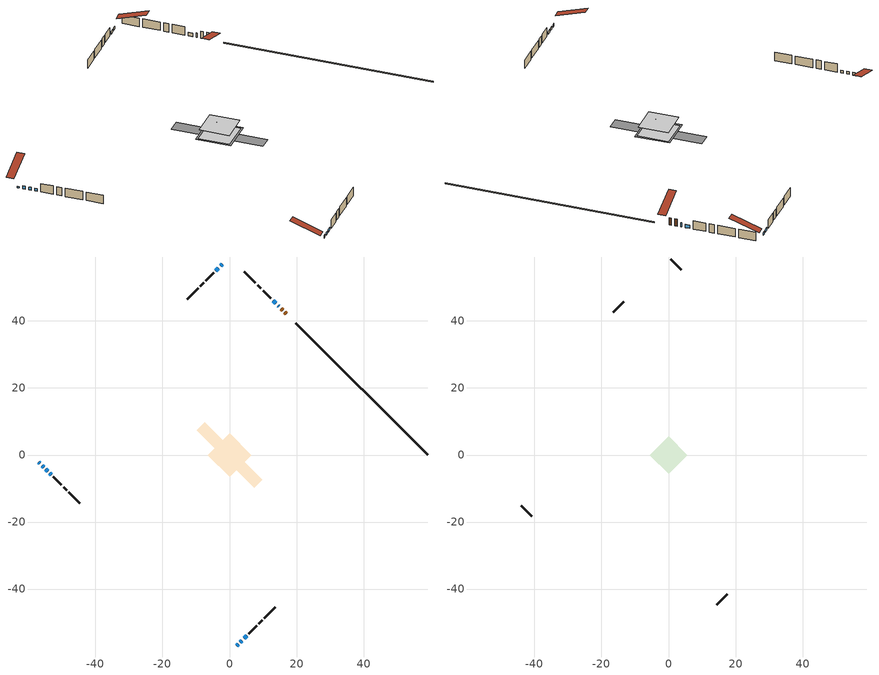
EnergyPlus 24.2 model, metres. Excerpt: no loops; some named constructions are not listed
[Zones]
conditioned space
 floor adiabatic (Floor3 construction): -6.54,0 0,6.54 6.54,0 0,-6.54 z0.3
 floor adiabatic (AdiabaticFloorConstruction): -5.83,0 0,5.83 5.83,0 0,-5.83 z0.3
 floor foundation (Slab1 construction): -9.84,7.35 -7.35,9.84 9.84,-7.35 7.35,-9.84 z0
 wall outside (AdiabaticWallConstruction 1): 16.92,42.16 16.47,42.61 / 15.82,43.26 15.42,43.66 z0.3:2.33
 wall outside (AdiabaticWallConstruction): 2.15,-56.93 2.55,-56.53 / 3.2,-55.88 3.69,-55.39 z0.3:1.12; 14.76,44.32 14.5,44.58 z0.3:1.52; -56.93,-2.15 -56.55,-2.53 z0.3:0.63; -55.89,-3.19 -55.42,-3.66 / -54.77,-4.31 -54.3,-4.78 / -53.64,-5.43 -53.17,-5.91 / -3.29,55.79 -4.09,54.99 / 4.35,-54.73 5.14,-53.94 z0.3:1.09; 13.84,45.24 13.01,46.07 z0.3:1.24; -2.15,56.93 -2.64,56.44 z0.3:1.06
 wall outside (Wall1 construction): 5.79,-53.29 8.14,-50.93 / -52.52,-6.56 -50.17,-8.91 / -4.74,54.34 -7.09,51.99 / 12.36,46.72 10.01,49.07 z0.3:2.74
 wall outside (Wall2 construction): 8.8,-50.28 9.77,-49.31 / -49.51,-9.57 -48.55,-10.53 / -7.75,51.33 -8.71,50.37 / 9.35,49.73 8.39,50.69 z0.3:2.74
 wall outside (Wall3 construction): 10.42,-48.66 13.69,-45.39 / -47.89,-11.19 -44.63,-14.45 / -9.37,49.71 -12.63,46.45 / 7.73,51.35 4.47,54.61 z0.3:2.74
 wall foundation (FoundationWall1 construction): 59.08,0 19.72,39.35 z0:0.3
 window (WindowConstruction 9): 2.15,-56.93 2.55,-56.53 z0.3:1.11
 window (WindowConstruction 8): 3.2,-55.88 3.69,-55.39 z0.3:1.11
 window (WindowConstruction 10): 14.76,44.32 14.5,44.58 z0.3:1.52
 window (WindowConstruction): -56.93,-2.15 -56.55,-2.53 z0.3:0.63
 window (WindowConstruction 1): -55.89,-3.19 -55.42,-3.65 z0.3:1.09
 window (WindowConstruction 2): -54.77,-4.31 -54.3,-4.78 z0.3:1.09
 window (WindowConstruction 3): -53.64,-5.44 -53.18,-5.9 z0.3:1.09
 window (WindowConstruction 4): 13.84,45.24 13.01,46.07 z0.3:1.24
 window (WindowConstruction 5): -2.15,56.93 -2.64,56.44 z0.3:1.06
 window (WindowConstruction 6): -3.29,55.79 -4.09,54.99 z0.3:1.09
 window (WindowConstruction 7): 4.35,-54.73 5.14,-53.94 z0.3:1.09
 door (Door): 16.92,42.16 16.47,42.61 z0.3:2.33
 door (Door 1): 15.82,43.26 15.42,43.66 z0.3:2.33
 ceiling adiabatic (AdiabaticFloorConstruction): 0,-5.83 5.83,0 0,5.83 -5.83,0 z0.3
attic - vented
 floor to conditioned space (Floor1 construction Reversed): -5.6,0 0,5.6 5.6,0 0,-5.6 z2.74
 floor to conditioned space (Floor2 construction Reversed): -1.6,0 0,1.6 1.6,0 0,-1.6 z2.74
 wall outside (Wall4 construction): 14.34,-44.74 17.49,-41.59 / -43.97,-15.11 -40.82,-18.26 / -13.29,45.79 -16.44,42.64 / 3.81,55.27 0.66,58.42 z0.3:2.74
 roof outside (Roof1 construction): 1.5,-57.58,2.74 -4.18,-51.91,5.41 -5.68,-53.4,5.41 0,-59.08,2.74; -57.58,-1.5,2.74 -51.91,4.18,5.41 -53.4,5.68,5.41 -59.08,0,2.74; -1.5,57.58,2.74 4.18,51.91,5.41 5.68,53.4,5.41 0,59.08,2.74; 17.57,41.51,2.74 11.9,35.83,5.41 13.39,34.34,5.41 19.07,40.01,2.74
[Material] Roughness=Rough; Thermal Absorptance=0.9
Name | Thickness {m} | Conductivity {W/m-K} | Density {kg/m3} | Specific Heat {J/kg-K} | Solar Absorptance | Visible Absorptance
ceiling loosefill ins | 0.0846667 | 0.0480833 | 16.02 | 1046.75 | 0.7 | 0.7
ceiling stud and cavity | 0.1397 | 0.10635 | 65.682 | 1177.47 | 0.7 | 0.7
ceiling stud and cavity 1 | 0.1397 | 0.10898 | 65.682 | 1177.47 | 0.7 | 0.7
gypsum board | 0.0127 | 0.160291 | 801 | 837.4 | 0.6 | 0.6
[Construction]
Floor1 construction: ceiling loosefill ins, ceiling stud and cavity, gypsum board
Floor2 construction: ceiling loosefill ins, ceiling stud and cavity 1, gypsum board
[Schedule:Day:Interval]
interior lighting schedule day: No, 01:00, 0.108182, 04:00, 0.0901515, 05:00, 0.0991667, 06:00, 0.162273, 07:00, 0.270455, 08:00, 0.342576, 10:00, 0.369621, 11:00, 0.351591, 12:00, 0.333561, 13:00, 0.324545, 14:00, 0.31553, 15:00, 0.333561, 16:00, 0.369621, 17:00, 0.450758, 18:00, 0.585985, 19:00, 0.775303, 20:00, 0.955606, 21:00, 0.991667, 22:00, 0.712197, 23:00, 0.360606, 24:00, 0.162273
interior lighting schedule day 1: No, 01:00, 0.100909, 04:00, 0.0840909, 05:00, 0.0925, 06:00, 0.151364, 07:00, 0.252273, 08:00, 0.319545, 10:00, 0.344773, 11:00, 0.327955, 12:00, 0.311136, 13:00, 0.302727, 14:00, 0.294318, 15:00, 0.311136, 16:00, 0.344773, 17:00, 0.420455, 18:00, 0.546591, 19:00, 0.723182, 20:00, 0.891364, 21:00, 0.925, 22:00, 0.664318, 23:00, 0.336364, 24:00, 0.151364
interior lighting schedule day 2: No, 01:00, 0.0927273, 04:00, 0.0772727, 05:00, 0.085, 06:00, 0.139091, 07:00, 0.231818, 08:00, 0.293636, 10:00, 0.316818, 11:00, 0.301364, 12:00, 0.285909, 13:00, 0.278182, 14:00, 0.270455, 15:00, 0.285909, 16:00, 0.316818, 17:00, 0.386364, 18:00, 0.502273, 19:00, 0.664545, 20:00, 0.819091, 21:00, 0.85, 22:00, 0.610455, 23:00, 0.309091, 24:00, 0.139091
interior lighting schedule day 3: No, 01:00, 0.0845455, 04:00, 0.0704545, 05:00, 0.0775, 06:00, 0.126818, 07:00, 0.211364, 08:00, 0.267727, 10:00, 0.288864, 11:00, 0.274773, 12:00, 0.260682, 13:00, 0.253636, 14:00, 0.246591, 15:00, 0.260682, 16:00, 0.288864, 17:00, 0.352273, 18:00, 0.457955, 19:00, 0.605909, 20:00, 0.746818, 21:00, 0.775, 22:00, 0.556591, 23:00, 0.281818, 24:00, 0.126818
interior lighting schedule day 4: No, 01:00, 0.0763636, 04:00, 0.0636364, 05:00, 0.07, 06:00, 0.114545, 07:00, 0.190909, 08:00, 0.241818, 10:00, 0.260909, 11:00, 0.248182, 12:00, 0.235455, 13:00, 0.229091, 14:00, 0.222727, 15:00, 0.235455, 16:00, 0.260909, 17:00, 0.318182, 18:00, 0.413636, 19:00, 0.547273, 20:00, 0.674545, 21:00, 0.7, 22:00, 0.502727, 23:00, 0.254545, 24:00, 0.114545
interior lighting schedule day 5: No, 01:00, 0.0727273, 04:00, 0.0606061, 05:00, 0.0666667, 06:00, 0.109091, 07:00, 0.181818, 08:00, 0.230303, 10:00, 0.248485, 11:00, 0.236364, 12:00, 0.224242, 13:00, 0.218182, 14:00, 0.212121, 15:00, 0.224242, 16:00, 0.248485, 17:00, 0.30303, 18:00, 0.393939, 19:00, 0.521212, 20:00, 0.642424, 21:00, 0.666667, 22:00, 0.478788, 23:00, 0.242424, 24:00, 0.109091
interior lighting schedule day 6: No, 01:00, 0.0745455, 04:00, 0.0621212, 05:00, 0.0683333, 06:00, 0.111818, 07:00, 0.186364, 08:00, 0.236061, 10:00, 0.254697, 11:00, 0.242273, 12:00, 0.229848, 13:00, 0.223636, 14:00, 0.217424, 15:00, 0.229848, 16:00, 0.254697, 17:00, 0.310606, 18:00, 0.403788, 19:00, 0.534242, 20:00, 0.658485, 21:00, 0.683333, 22:00, 0.490758, 23:00, 0.248485, 24:00, 0.111818
interior lighting schedule day 7: No, 01:00, 0.08, 04:00, 0.0666667, 05:00, 0.0733333, 06:00, 0.12, 07:00, 0.2, 08:00, 0.253333, 10:00, 0.273333, 11:00, 0.26, 12:00, 0.246667, 13:00, 0.24, 14:00, 0.233333, 15:00, 0.246667, 16:00, 0.273333, 17:00, 0.333333, 18:00, 0.433333, 19:00, 0.573333, 20:00, 0.706667, 21:00, 0.733333, 22:00, 0.526667, 23:00, 0.266667, 24:00, 0.12
interior lighting schedule day 8: No, 01:00, 0.0890909, 04:00, 0.0742424, 05:00, 0.0816667, 06:00, 0.133636, 07:00, 0.222727, 08:00, 0.282121, 10:00, 0.304394, 11:00, 0.289545, 12:00, 0.274697, 13:00, 0.267273, 14:00, 0.259848, 15:00, 0.274697, 16:00, 0.304394, 17:00, 0.371212, 18:00, 0.482576, 19:00, 0.638485, 20:00, 0.78697, 21:00, 0.816667, 22:00, 0.586515, 23:00, 0.29697, 24:00, 0.133636
interior lighting schedule day 9: No, 01:00, 0.0972727, 04:00, 0.0810606, 05:00, 0.0891667, 06:00, 0.145909, 07:00, 0.243182, 08:00, 0.30803, 10:00, 0.332348, 11:00, 0.316136, 12:00, 0.299924, 13:00, 0.291818, 14:00, 0.283712, 15:00, 0.299924, 16:00, 0.332348, 17:00, 0.405303, 18:00, 0.526894, 19:00, 0.697121, 20:00, 0.859242, 21:00, 0.891667, 22:00, 0.640379, 23:00, 0.324242, 24:00, 0.145909
interior lighting schedule day 10: No, 01:00, 0.105455, 04:00, 0.0878788, 05:00, 0.0966667, 06:00, 0.158182, 07:00, 0.263636, 08:00, 0.333939, 10:00, 0.360303, 11:00, 0.342727, 12:00, 0.325152, 13:00, 0.316364, 14:00, 0.307576, 15:00, 0.325152, 16:00, 0.360303, 17:00, 0.439394, 18:00, 0.571212, 19:00, 0.755758, 20:00, 0.931515, 21:00, 0.966667, 22:00, 0.694242, 23:00, 0.351515, 24:00, 0.158182
interior lighting schedule day 11: No, 01:00, 0.109091, 04:00, 0.0909091, 05:00, 0.1, 06:00, 0.163636, 07:00, 0.272727, 08:00, 0.345455, 10:00, 0.372727, 11:00, 0.354545, 12:00, 0.336364, 13:00, 0.327273, 14:00, 0.318182, 15:00, 0.336364, 16:00, 0.372727, 17:00, 0.454545, 18:00, 0.590909, 19:00, 0.781818, 20:00, 0.963636, 21:00, 1, 22:00, 0.718182, 23:00, 0.363636, 24:00, 0.163636
interior lighting schedule default day; occupants schedule default day; clothes dryer schedule default day; cooking range schedule default day; misc plug loads schedule default day; general water use schedule default day; heating setpoint default day; cooling setpoint default day; clothes dryer exhaust 0 schedule default day; cooling season schedule day; cooling season schedule day 2; cooling season schedule default day; exterior lighting schedule default day; natural vent schedule default day: No, 24:00, 0
occupants schedule day: No, 05:00, 0.426829, 06:00, 0.719512, 07:00, 1, 08:00, 0.670732, 09:00, 0.329268, 14:00, 0.170732, 15:00, 0.231707, 16:00, 0.329268, 17:00, 0.5, 18:00, 0.670732, 19:00, 0.829268, 21:00, 1, 22:00, 0.853659, 23:00, 0.646341, 24:00, 0.426829
clothes dryer schedule day; clothes dryer exhaust 0 schedule day: No, 01:00, 0.123457, 02:00, 0.0740741, 03:00, 0.0493827, 04:00, 0.0246914, 05:00, 0.0493827, 06:00, 0.0740741, 07:00, 0.197531, 08:00, 0.395062, 09:00, 0.592593, 10:00, 0.839506, 11:00, 0.962963, 12:00, 1, 13:00, 0.91358, 14:00, 0.82716, 15:00, 0.716049, 16:00, 0.753086, 17:00, 0.679012, 18:00, 0.666667, 20:00, 0.62963, 21:00, 0.641975, 22:00, 0.666667, 23:00, 0.54321, 24:00, 0.296296
cooking range schedule day: No, 05:00, 0.0597015, 06:00, 0.11194, 07:00, 0.171642, 08:00, 0.291045, 11:00, 0.343284, 12:00, 0.402985, 13:00, 0.462687, 14:00, 0.343284, 15:00, 0.291045, 16:00, 0.402985, 17:00, 0.567164, 18:00, 1, 19:00, 0.850746, 20:00, 0.432836, 21:00, 0.291045, 22:00, 0.231343, 23:00, 0.171642, 24:00, 0.11194
misc plug loads schedule day: No, 06:00, 0.705882, 07:00, 0.745098, 08:00, 0.803922, 15:00, 0.823529, 16:00, 0.862745, 17:00, 0.921569, 18:00, 0.980392, 19:00, 1, 20:00, 0.980392, 21:00, 0.941176, 22:00, 0.862745, 23:00, 0.784314, 24:00, 0.72549
general water use schedule day: No, 01:00, 0.315068, 03:00, 0.287671, 04:00, 0.342466, 05:00, 0.369863, 06:00, 0.520548, 07:00, 0.60274, 08:00, 0.534247, 10:00, 0.506849, 11:00, 0.465753, 14:00, 0.479452, 15:00, 0.534247, 16:00, 0.589041, 17:00, 0.69863, 18:00, 0.876712, 19:00, 0.890411, 20:00, 0.986301, 21:00, 1, 22:00, 0.863014, 23:00, 0.616438, 24:00, 0.465753
heating setpoint day: No, 07:00, 18, 23:00, 21, 24:00, 18
cooling setpoint day: No, 24:00, 25
cooling season schedule day 1: No, 24:00, 1
exterior lighting schedule day: No, 01:00, 0.566667, 03:00, 0.524167, 05:00, 0.495833, 06:00, 0.5525, 07:00, 0.623333, 08:00, 0.580833, 09:00, 0.439167, 10:00, 0.354167, 12:00, 0.34, 13:00, 0.354167, 14:00, 0.396667, 15:00, 0.425, 16:00, 0.495833, 17:00, 0.623333, 18:00, 0.793333, 19:00, 0.906667, 20:00, 0.963333, 21:00, 0.991667, 22:00, 0.920833, 23:00, 0.793333, 24:00, 0.665833
exterior lighting schedule day 1: No, 01:00, 0.528571, 03:00, 0.488929, 05:00, 0.4625, 06:00, 0.515357, 07:00, 0.581429, 08:00, 0.541786, 09:00, 0.409643, 10:00, 0.330357, 12:00, 0.317143, 13:00, 0.330357, 14:00, 0.37, 15:00, 0.396429, 16:00, 0.4625, 17:00, 0.581429, 18:00, 0.74, 19:00, 0.845714, 20:00, 0.898571, 21:00, 0.925, 22:00, 0.858929, 23:00, 0.74, 24:00, 0.621071
exterior lighting schedule day 10: No, 01:00, 0.552381, 03:00, 0.510952, 05:00, 0.483333, 06:00, 0.538571, 07:00, 0.607619, 08:00, 0.56619, 09:00, 0.428095, 10:00, 0.345238, 12:00, 0.331429, 13:00, 0.345238, 14:00, 0.386667, 15:00, 0.414286, 16:00, 0.483333, 17:00, 0.607619, 18:00, 0.773333, 19:00, 0.88381, 20:00, 0.939048, 21:00, 0.966667, 22:00, 0.897619, 23:00, 0.773333, 24:00, 0.649048
exterior lighting schedule day 11: No, 01:00, 0.571429, 03:00, 0.528571, 05:00, 0.5, 06:00, 0.557143, 07:00, 0.628571, 08:00, 0.585714, 09:00, 0.442857, 10:00, 0.357143, 12:00, 0.342857, 13:00, 0.357143, 14:00, 0.4, 15:00, 0.428571, 16:00, 0.5, 17:00, 0.628571, 18:00, 0.8, 19:00, 0.914286, 20:00, 0.971429, 21:00, 1, 22:00, 0.928571, 23:00, 0.8, 24:00, 0.671429
exterior lighting schedule day 2: No, 01:00, 0.485714, 03:00, 0.449286, 05:00, 0.425, 06:00, 0.473571, 07:00, 0.534286, 08:00, 0.497857, 09:00, 0.376429, 10:00, 0.303571, 12:00, 0.291429, 13:00, 0.303571, 14:00, 0.34, 15:00, 0.364286, 16:00, 0.425, 17:00, 0.534286, 18:00, 0.68, 19:00, 0.777143, 20:00, 0.825714, 21:00, 0.85, 22:00, 0.789286, 23:00, 0.68, 24:00, 0.570714
exterior lighting schedule day 3: No, 01:00, 0.442857, 03:00, 0.409643, 05:00, 0.3875, 06:00, 0.431786, 07:00, 0.487143, 08:00, 0.453929, 09:00, 0.343214, 10:00, 0.276786, 12:00, 0.265714, 13:00, 0.276786, 14:00, 0.31, 15:00, 0.332143, 16:00, 0.3875, 17:00, 0.487143, 18:00, 0.62, 19:00, 0.708571, 20:00, 0.752857, 21:00, 0.775, 22:00, 0.719643, 23:00, 0.62, 24:00, 0.520357
exterior lighting schedule day 4: No, 01:00, 0.4, 03:00, 0.37, 05:00, 0.35, 06:00, 0.39, 07:00, 0.44, 08:00, 0.41, 09:00, 0.31, 10:00, 0.25, 12:00, 0.24, 13:00, 0.25, 14:00, 0.28, 15:00, 0.3, 16:00, 0.35, 17:00, 0.44, 18:00, 0.56, 19:00, 0.64, 20:00, 0.68, 21:00, 0.7, 22:00, 0.65, 23:00, 0.56, 24:00, 0.47
exterior lighting schedule day 5: No, 01:00, 0.380952, 03:00, 0.352381, 05:00, 0.333333, 06:00, 0.371429, 07:00, 0.419048, 08:00, 0.390476, 09:00, 0.295238, 10:00, 0.238095, 12:00, 0.228571, 13:00, 0.238095, 14:00, 0.266667, 15:00, 0.285714, 16:00, 0.333333, 17:00, 0.419048, 18:00, 0.533333, 19:00, 0.609524, 20:00, 0.647619, 21:00, 0.666667, 22:00, 0.619048, 23:00, 0.533333, 24:00, 0.447619
exterior lighting schedule day 6: No, 01:00, 0.390476, 03:00, 0.36119, 05:00, 0.341667, 06:00, 0.380714, 07:00, 0.429524, 08:00, 0.400238, 09:00, 0.302619, 10:00, 0.244048, 12:00, 0.234286, 13:00, 0.244048, 14:00, 0.273333, 15:00, 0.292857, 16:00, 0.341667, 17:00, 0.429524, 18:00, 0.546667, 19:00, 0.624762, 20:00, 0.66381, 21:00, 0.683333, 22:00, 0.634524, 23:00, 0.546667, 24:00, 0.45881
exterior lighting schedule day 7: No, 01:00, 0.419048, 03:00, 0.387619, 05:00, 0.366667, 06:00, 0.408571, 07:00, 0.460952, 08:00, 0.429524, 09:00, 0.324762, 10:00, 0.261905, 12:00, 0.251429, 13:00, 0.261905, 14:00, 0.293333, 15:00, 0.314286, 16:00, 0.366667, 17:00, 0.460952, 18:00, 0.586667, 19:00, 0.670476, 20:00, 0.712381, 21:00, 0.733333, 22:00, 0.680952, 23:00, 0.586667, 24:00, 0.492381
exterior lighting schedule day 8: No, 01:00, 0.466667, 03:00, 0.431667, 05:00, 0.408333, 06:00, 0.455, 07:00, 0.513333, 08:00, 0.478333, 09:00, 0.361667, 10:00, 0.291667, 12:00, 0.28, 13:00, 0.291667, 14:00, 0.326667, 15:00, 0.35, 16:00, 0.408333, 17:00, 0.513333, 18:00, 0.653333, 19:00, 0.746667, 20:00, 0.793333, 21:00, 0.816667, 22:00, 0.758333, 23:00, 0.653333, 24:00, 0.548333
exterior lighting schedule day 9: No, 01:00, 0.509524, 03:00, 0.47131, 05:00, 0.445833, 06:00, 0.496786, 07:00, 0.560476, 08:00, 0.522262, 09:00, 0.394881, 10:00, 0.318452, 12:00, 0.305714, 13:00, 0.318452, 14:00, 0.356667, 15:00, 0.382143, 16:00, 0.445833, 17:00, 0.560476, 18:00, 0.713333, 19:00, 0.815238, 20:00, 0.86619, 21:00, 0.891667, 22:00, 0.827976, 23:00, 0.713333, 24:00, 0.59869
[Schedule:Week:Daily]
heating setpoint Week Rule - Jan1-Dec31: heating setpoint day, heating setpoint day, heating setpoint day, heating setpoint day, heating setpoint day, heating setpoint day, heating setpoint day, heating setpoint default day, heating setpoint default day, heating setpoint default day, heating setpoint default day, heating setpoint default day
cooling season schedule Week Rule - Sep2-Dec31: cooling season schedule day 2, cooling season schedule day 2, cooling season schedule day 2, cooling season schedule day 2, cooling season schedule day 2, cooling season schedule day 2, cooling season schedule day 2, cooling season schedule default day, cooling season schedule default day, cooling season schedule default day, cooling season schedule default day, cooling season schedule default day
exterior lighting schedule Week Rule - Nov4-Nov24: exterior lighting schedule day 10, exterior lighting schedule day 10, exterior lighting schedule day 10, exterior lighting schedule day 10, exterior lighting schedule day 10, exterior lighting schedule day 10, exterior lighting schedule day 10, exterior lighting schedule default day, exterior lighting schedule default day, exterior lighting schedule default day, exterior lighting schedule default day, exterior lighting schedule default day
exterior lighting schedule Week Rule - Nov25-Dec1: exterior lighting schedule day 10, exterior lighting schedule day 10, exterior lighting schedule day 10, exterior lighting schedule day 10, exterior lighting schedule day 10, exterior lighting schedule day 10, exterior lighting schedule day 11, exterior lighting schedule default day, exterior lighting schedule default day, exterior lighting schedule default day, exterior lighting schedule default day, exterior lighting schedule default day
exterior lighting schedule Week Rule - Dec2-Dec31: exterior lighting schedule day 11, exterior lighting schedule day 11, exterior lighting schedule day 11, exterior lighting schedule day 11, exterior lighting schedule day 11, exterior lighting schedule day 11, exterior lighting schedule day 11, exterior lighting schedule default day, exterior lighting schedule default day, exterior lighting schedule default day, exterior lighting schedule default day, exterior lighting schedule default day
natural vent schedule Week Rule - Jan1-Dec31: natural vent schedule default day, natural vent schedule default day, natural vent schedule default day, natural vent schedule default day, natural vent schedule default day, natural vent schedule default day, natural vent schedule default day, natural vent schedule default day, natural vent schedule default day, natural vent schedule default day, natural vent schedule default day, natural vent schedule default day
